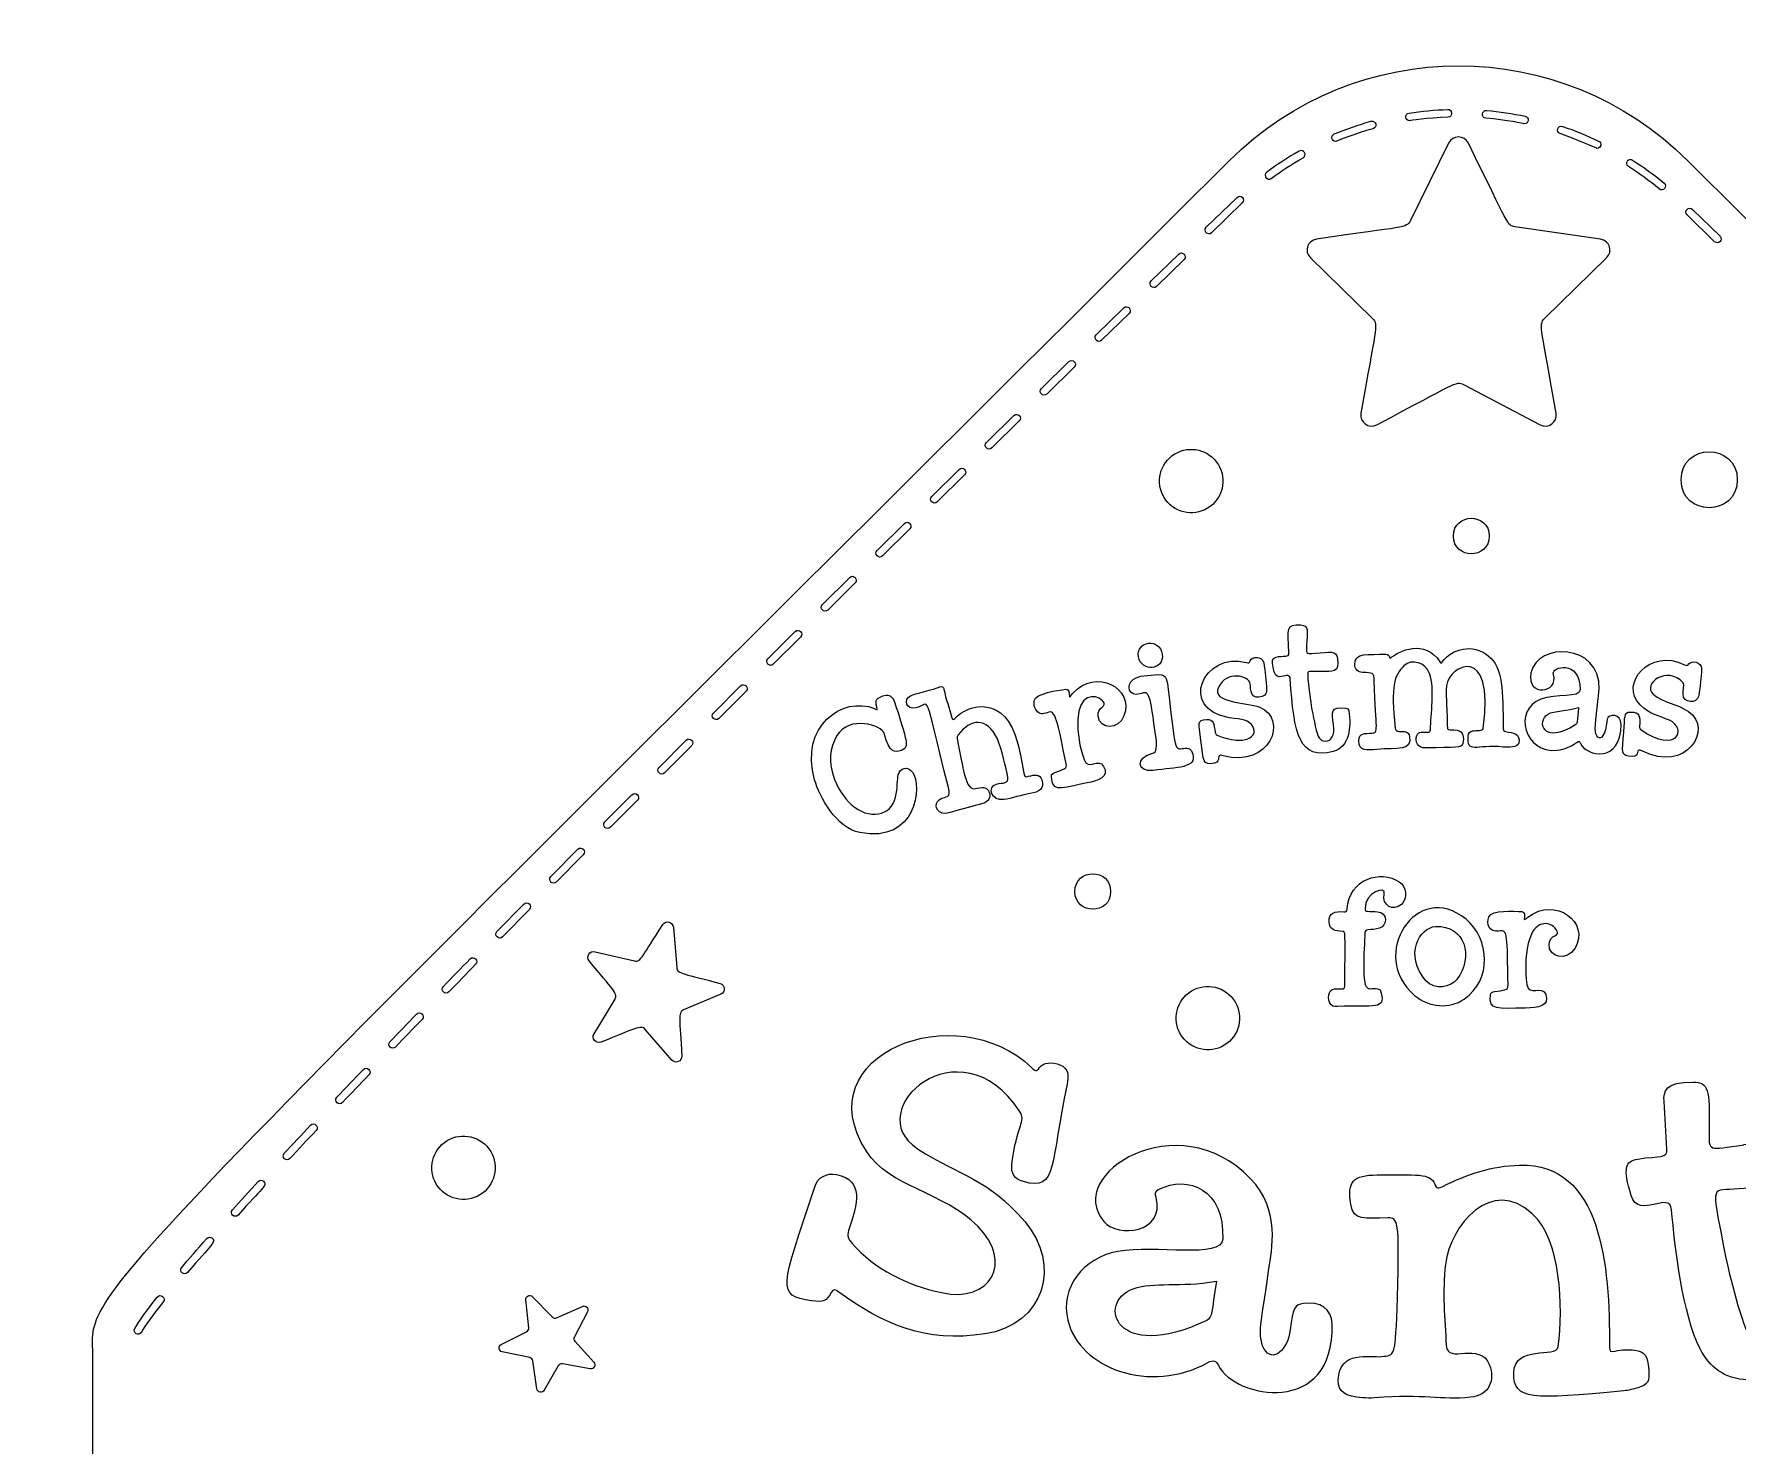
# Model space of a CAD drawing. Header units: inches. Extents: x 0.7 to 13.2, y 0.3 to 9.6.
# Drawn here: x 0.664 to 3.748, y 7.069 to 9.624 of the extents above; entities that cross this region are included whole.
import ezdxf

# ---------------------------------------------------------------- set-up
doc = ezdxf.new("R2010")
doc.units = ezdxf.units.IN
doc.header["$MEASUREMENT"] = 0
doc.layers.add('_U+0421_U+043B_U+043E_U+0439 1', color=7, linetype='Continuous')

msp = doc.modelspace()

# ---------------------------------------------------------------- linework, layer by layer
at = {"layer": '_U+0421_U+043B_U+043E_U+0439 1', "color": 12, "lineweight": 9, "true_color": 0xe30613}
for points, knots in [([(3.657, 9.3949), (3.4281, 9.6239), (3.0567, 9.6242), (2.8274, 9.3949), (0.664, 7.2397), (0.7706, 7.3618), (0.7706, 7.2251), (0.7706, 5.1696), (0.7713, 4.4383), (0.7717, 4.1798), (0.7719, 4.1025), (0.8345, 4.04), (0.9118, 4.04), (0.9902, 4.04), (5.4942, 4.04), (5.5726, 4.04), (5.6499, 4.04), (5.7126, 4.1025), (5.7128, 4.1798), (5.714, 4.8932), (5.7139, 7.2386), (5.7139, 7.2256), (5.7139, 7.3618), (5.8184, 7.2417), (3.657, 9.3949)], [0, 0, 0, 0, 1, 1, 1, 2, 2, 2, 3, 3, 3, 4, 4, 4, 5, 5, 5, 6, 6, 6, 7, 7, 7, 8, 8, 8, 8]), ([(3.5103, 9.2191), (3.5103, 9.2191), (3.3982, 9.1099), (3.3982, 9.1099), (3.386, 9.0979), (3.393, 9.0893), (3.4189, 8.9379), (3.4217, 8.9217), (3.4047, 8.9093), (3.3901, 8.917), (3.3901, 8.917), (3.2515, 8.9898), (3.2515, 8.9898), (3.2376, 8.9971), (3.2375, 8.9922), (3.0944, 8.917), (3.0798, 8.9093), (3.0627, 8.9217), (3.0655, 8.9379), (3.0915, 9.0893), (3.0985, 9.0979), (3.0862, 9.1099), (3.0862, 9.1099), (2.9741, 9.2191), (2.9741, 9.2191), (2.9623, 9.2306), (2.9688, 9.2507), (2.9852, 9.2531), (3.1461, 9.2765), (3.1482, 9.2726), (3.1551, 9.2865), (3.1551, 9.2865), (3.2243, 9.4269), (3.2243, 9.4269), (3.2317, 9.4417), (3.2527, 9.4417), (3.2601, 9.4269), (3.3349, 9.2752), (3.3302, 9.2776), (3.3443, 9.2756), (3.3443, 9.2756), (3.4992, 9.2531), (3.4992, 9.2531), (3.5156, 9.2507), (3.5221, 9.2306), (3.5103, 9.2191)], [0, 0, 0, 0, 1, 1, 1, 2, 2, 2, 3, 3, 3, 4, 4, 4, 5, 5, 5, 6, 6, 6, 7, 7, 7, 8, 8, 8, 9, 9, 9, 10, 10, 10, 11, 11, 11, 12, 12, 12, 13, 13, 13, 14, 14, 14, 15, 15, 15, 15])]:
    msp.add_open_spline(points, degree=3, knots=knots, dxfattribs=at)
at = {"layer": '_U+0421_U+043B_U+043E_U+0439 1', "color": 7, "lineweight": 9, "true_color": 0xffffff}
for points, knots in [([(3.02, 9.43), (3.02, 9.43), (3.0566, 9.4444), (3.0876, 9.453), (3.0963, 9.4555), (3.0927, 9.4688), (3.0838, 9.4664), (3.0612, 9.4601), (3.0388, 9.4523), (3.0173, 9.4434), (3.0103, 9.4405), (3.0124, 9.43), (3.02, 9.43)], [0, 0, 0, 0, 1, 1, 1, 2, 2, 2, 3, 3, 3, 4, 4, 4, 4]), ([(3.1537, 9.4674), (3.1537, 9.4674), (3.1856, 9.4726), (3.2232, 9.4738), (3.233, 9.4742), (3.2312, 9.4889), (3.2227, 9.4877), (3.1993, 9.4869), (3.1757, 9.4848), (3.1526, 9.4812), (3.1442, 9.4799), (3.1452, 9.4674), (3.1537, 9.4674)], [0, 0, 0, 0, 1, 1, 1, 2, 2, 2, 3, 3, 3, 4, 4, 4, 4]), ([(3.2919, 9.472), (3.3286, 9.4688), (3.3613, 9.4619), (3.3613, 9.4619), (3.3696, 9.4619), (3.3709, 9.4739), (3.3627, 9.4756), (3.3399, 9.4804), (3.3164, 9.4838), (3.2931, 9.4859), (3.2842, 9.4869), (3.2826, 9.4728), (3.2919, 9.472)], [0, 0, 0, 0, 1, 1, 1, 2, 2, 2, 3, 3, 3, 4, 4, 4, 4]), ([(3.4262, 9.444), (3.4548, 9.4343), (3.4928, 9.4173), (3.4928, 9.4173), (3.5002, 9.4173), (3.5025, 9.4273), (3.4958, 9.4305), (3.4748, 9.4407), (3.4529, 9.4496), (3.4306, 9.4571), (3.4219, 9.46), (3.4175, 9.4469), (3.4262, 9.444)], [0, 0, 0, 0, 1, 1, 1, 2, 2, 2, 3, 3, 3, 4, 4, 4, 4]), ([(2.8951, 9.3741), (2.9139, 9.388), (2.9337, 9.4009), (2.9541, 9.4125), (2.9621, 9.417), (2.9689, 9.4049), (2.9609, 9.4004), (2.9411, 9.3891), (2.9217, 9.3765), (2.9034, 9.3629), (2.896, 9.3574), (2.8878, 9.3686), (2.8951, 9.3741)], [0, 0, 0, 0, 1, 1, 1, 2, 2, 2, 3, 3, 3, 4, 4, 4, 4]), ([(3.5498, 9.3845), (3.569, 9.3722), (3.5877, 9.3585), (3.6053, 9.3439), (3.6124, 9.338), (3.6212, 9.3487), (3.6142, 9.3546), (3.5961, 9.3696), (3.577, 9.3836), (3.5573, 9.3962), (3.5496, 9.4012), (3.5421, 9.3895), (3.5498, 9.3845)], [0, 0, 0, 0, 1, 1, 1, 2, 2, 2, 3, 3, 3, 4, 4, 4, 4]), ([(2.7953, 9.2646), (2.7953, 9.2646), (2.8508, 9.3187), (2.8508, 9.3187), (2.8575, 9.325), (2.8479, 9.3351), (2.8413, 9.3287), (2.8413, 9.3287), (2.7856, 9.2745), (2.7856, 9.2745), (2.779, 9.2681), (2.7887, 9.2582), (2.7953, 9.2646)], [0, 0, 0, 0, 1, 1, 1, 2, 2, 2, 3, 3, 3, 4, 4, 4, 4]), ([(3.7058, 9.2484), (3.7123, 9.242), (3.722, 9.2519), (3.7155, 9.2583), (3.7155, 9.2583), (3.6656, 9.3069), (3.6656, 9.3069), (3.659, 9.3133), (3.6494, 9.3034), (3.6559, 9.297), (3.6559, 9.297), (3.7058, 9.2484), (3.7058, 9.2484)], [0, 0, 0, 0, 1, 1, 1, 2, 2, 2, 3, 3, 3, 4, 4, 4, 4]), ([(2.6957, 9.1674), (2.6957, 9.1674), (2.7455, 9.216), (2.7455, 9.216), (2.7521, 9.2224), (2.7424, 9.2323), (2.7358, 9.2259), (2.7358, 9.2259), (2.686, 9.1773), (2.686, 9.1773), (2.6795, 9.1709), (2.6892, 9.1609), (2.6957, 9.1674)], [0, 0, 0, 0, 1, 1, 1, 2, 2, 2, 3, 3, 3, 4, 4, 4, 4]), ([(2.5962, 9.07), (2.5962, 9.07), (2.646, 9.1187), (2.646, 9.1187), (2.6526, 9.1251), (2.6428, 9.135), (2.6363, 9.1286), (2.6363, 9.1286), (2.5865, 9.08), (2.5865, 9.08), (2.58, 9.0735), (2.5897, 9.0636), (2.5962, 9.07)], [0, 0, 0, 0, 1, 1, 1, 2, 2, 2, 3, 3, 3, 4, 4, 4, 4]), ([(2.4969, 8.9726), (2.4969, 8.9726), (2.5466, 9.0213), (2.5466, 9.0213), (2.5531, 9.0278), (2.5434, 9.0377), (2.5368, 9.0313), (2.5368, 9.0313), (2.4872, 8.9825), (2.4872, 8.9825), (2.4806, 8.9761), (2.4904, 8.9662), (2.4969, 8.9726)], [0, 0, 0, 0, 1, 1, 1, 2, 2, 2, 3, 3, 3, 4, 4, 4, 4]), ([(2.3976, 8.8751), (2.3976, 8.8751), (2.4472, 8.9239), (2.4472, 8.9239), (2.4538, 8.9303), (2.4441, 8.9402), (2.4375, 8.9338), (2.4375, 8.9338), (2.3879, 8.885), (2.3879, 8.885), (2.3813, 8.8786), (2.3911, 8.8686), (2.3976, 8.8751)], [0, 0, 0, 0, 1, 1, 1, 2, 2, 2, 3, 3, 3, 4, 4, 4, 4]), ([(3.7468, 8.8174), (3.7468, 8.8847), (3.645, 8.8848), (3.645, 8.8174), (3.645, 8.75), (3.7468, 8.7502), (3.7468, 8.8174)], [0, 0, 0, 0, 1, 1, 1, 2, 2, 2, 2]), ([(2.7125, 8.7807), (2.7315, 8.7553), (2.7675, 8.7502), (2.7929, 8.7692), (2.8182, 8.7882), (2.8234, 8.8242), (2.8044, 8.8496), (2.7853, 8.8749), (2.7494, 8.8801), (2.724, 8.8611), (2.6986, 8.842), (2.6935, 8.806), (2.7125, 8.7807)], [0, 0, 0, 0, 1, 1, 1, 2, 2, 2, 3, 3, 3, 4, 4, 4, 4]), ([(2.2985, 8.7774), (2.2985, 8.7774), (2.3481, 8.8263), (2.3481, 8.8263), (2.3546, 8.8327), (2.3448, 8.8426), (2.3383, 8.8362), (2.3383, 8.8362), (2.2888, 8.7873), (2.2888, 8.7873), (2.2822, 8.7809), (2.292, 8.771), (2.2985, 8.7774)], [0, 0, 0, 0, 1, 1, 1, 2, 2, 2, 3, 3, 3, 4, 4, 4, 4]), ([(3.2978, 8.7156), (3.2978, 8.7584), (3.233, 8.7585), (3.233, 8.7156), (3.233, 8.6728), (3.2978, 8.6727), (3.2978, 8.7156)], [0, 0, 0, 0, 1, 1, 1, 2, 2, 2, 2]), ([(2.1995, 8.6797), (2.1995, 8.6797), (2.249, 8.7286), (2.249, 8.7286), (2.2555, 8.735), (2.2457, 8.7449), (2.2392, 8.7384), (2.2392, 8.7384), (2.1897, 8.6895), (2.1897, 8.6895), (2.1832, 8.6831), (2.193, 8.6732), (2.1995, 8.6797)], [0, 0, 0, 0, 1, 1, 1, 2, 2, 2, 3, 3, 3, 4, 4, 4, 4]), ([(2.1006, 8.5817), (2.1006, 8.5817), (2.15, 8.6307), (2.15, 8.6307), (2.1566, 8.6372), (2.1468, 8.647), (2.1403, 8.6406), (2.1403, 8.6406), (2.0909, 8.5916), (2.0909, 8.5916), (2.0843, 8.5851), (2.0941, 8.5753), (2.1006, 8.5817)], [0, 0, 0, 0, 1, 1, 1, 2, 2, 2, 3, 3, 3, 4, 4, 4, 4]), ([(2.0019, 8.4836), (2.0019, 8.4836), (2.0513, 8.5327), (2.0513, 8.5327), (2.0578, 8.5392), (2.048, 8.5491), (2.0415, 8.5426), (2.0415, 8.5426), (1.9922, 8.4935), (1.9922, 8.4935), (1.9856, 8.487), (1.9955, 8.4772), (2.0019, 8.4836)], [0, 0, 0, 0, 1, 1, 1, 2, 2, 2, 3, 3, 3, 4, 4, 4, 4]), ([(2.9353, 8.504), (2.9355, 8.4996), (2.9335, 8.4985), (2.9297, 8.4983), (2.9171, 8.4976), (2.9042, 8.4982), (2.9056, 8.4865), (2.9075, 8.471), (2.9087, 8.4586), (2.9221, 8.4612), (2.9312, 8.463), (2.9373, 8.4655), (2.9378, 8.4571), (2.9438, 8.3563), (2.9543, 8.3093), (3.0156, 8.3255), (3.0445, 8.3332), (3.0486, 8.3694), (3.0435, 8.3991), (3.043, 8.4021), (3.041, 8.4036), (3.0381, 8.4039), (3.0106, 8.4066), (3.012, 8.3983), (3.016, 8.3742), (3.0194, 8.3539), (3.0113, 8.3448), (3.0016, 8.3443), (2.9909, 8.3438), (2.9871, 8.3538), (2.9846, 8.3643), (2.9751, 8.4032), (2.9702, 8.4465), (2.9692, 8.4647), (2.9688, 8.4723), (2.9722, 8.4703), (2.9861, 8.4704), (3.0072, 8.4706), (3.0245, 8.4666), (3.0239, 8.4852), (3.0232, 8.5094), (3.0161, 8.5056), (2.9921, 8.504), (2.9921, 8.504), (2.9921, 8.5039), (2.9921, 8.5039), (2.9653, 8.5022), (2.9661, 8.4998), (2.9672, 8.517), (2.9692, 8.5446), (2.9709, 8.5537), (2.9571, 8.5546), (2.9296, 8.5564), (2.9331, 8.5494), (2.9353, 8.504)], [0, 0, 0, 0, 1, 1, 1, 2, 2, 2, 3, 3, 3, 4, 4, 4, 5, 5, 5, 6, 6, 6, 7, 7, 7, 8, 8, 8, 9, 9, 9, 10, 10, 10, 11, 11, 11, 12, 12, 12, 13, 13, 13, 14, 14, 14, 15, 15, 15, 16, 16, 16, 17, 17, 17, 18, 18, 18, 18]), ([(2.706, 8.5016), (2.7018, 8.5319), (2.6581, 8.5256), (2.6628, 8.4971), (2.6675, 8.469), (2.7101, 8.4722), (2.706, 8.5016)], [0, 0, 0, 0, 1, 1, 1, 2, 2, 2, 2]), ([(3.0544, 8.4823), (3.0549, 8.4741), (3.06, 8.4692), (3.0684, 8.4687), (3.087, 8.4677), (3.0891, 8.469), (3.0896, 8.454), (3.0933, 8.3614), (3.0974, 8.3601), (3.0861, 8.359), (3.0722, 8.3577), (3.0619, 8.36), (3.0619, 8.3445), (3.0619, 8.3251), (3.076, 8.3279), (3.0944, 8.3294), (3.1316, 8.3325), (3.159, 8.3258), (3.1536, 8.3525), (3.1514, 8.3634), (3.1454, 8.3614), (3.1341, 8.3618), (3.1303, 8.3619), (3.1282, 8.364), (3.1278, 8.368), (3.1196, 8.4447), (3.1252, 8.463), (3.1435, 8.4806), (3.1577, 8.4943), (3.1825, 8.4866), (3.1895, 8.467), (3.2001, 8.4375), (3.1916, 8.3935), (3.1914, 8.3645), (3.1914, 8.3617), (3.1902, 8.3606), (3.1875, 8.3606), (3.1792, 8.3607), (3.1692, 8.3622), (3.1666, 8.3547), (3.1623, 8.3427), (3.1696, 8.3317), (3.1817, 8.332), (3.2392, 8.3334), (3.2477, 8.3309), (3.2498, 8.34), (3.2524, 8.3508), (3.2512, 8.3622), (3.2397, 8.3639), (3.2217, 8.3665), (3.2221, 8.3623), (3.2219, 8.3719), (3.2211, 8.4193), (3.219, 8.4258), (3.2206, 8.4443), (3.2238, 8.4822), (3.3093, 8.5237), (3.2869, 8.368), (3.286, 8.3616), (3.2743, 8.3645), (3.2677, 8.3628), (3.263, 8.3616), (3.26, 8.3588), (3.2597, 8.3539), (3.258, 8.3205), (3.2725, 8.3384), (3.3233, 8.3337), (3.3327, 8.3328), (3.3495, 8.3321), (3.3513, 8.3414), (3.3546, 8.3574), (3.3413, 8.3595), (3.3274, 8.3617), (3.3245, 8.3622), (3.3232, 8.3635), (3.3231, 8.3667), (3.322, 8.4353), (3.3235, 8.4773), (3.2958, 8.499), (3.2674, 8.5214), (3.2309, 8.5124), (3.2128, 8.4876), (3.2112, 8.4854), (3.2105, 8.4849), (3.2087, 8.4877), (3.1815, 8.5298), (3.1336, 8.5087), (3.1183, 8.4938), (3.1167, 8.4977), (3.1158, 8.5021), (3.1108, 8.5018), (3.0797, 8.5001), (3.0529, 8.5064), (3.0544, 8.4823)], [0, 0, 0, 0, 1, 1, 1, 2, 2, 2, 3, 3, 3, 4, 4, 4, 5, 5, 5, 6, 6, 6, 7, 7, 7, 8, 8, 8, 9, 9, 9, 10, 10, 10, 11, 11, 11, 12, 12, 12, 13, 13, 13, 14, 14, 14, 15, 15, 15, 16, 16, 16, 17, 17, 17, 18, 18, 18, 19, 19, 19, 20, 20, 20, 21, 21, 21, 22, 22, 22, 23, 23, 23, 24, 24, 24, 25, 25, 25, 26, 26, 26, 27, 27, 27, 28, 28, 28, 29, 29, 29, 30, 30, 30, 31, 31, 31, 31]), ([(3.3732, 8.4677), (3.3846, 8.5237), (3.4992, 8.5224), (3.4968, 8.4382), (3.4966, 8.431), (3.4902, 8.3803), (3.4897, 8.3681), (3.4889, 8.351), (3.4987, 8.3459), (3.5037, 8.3543), (3.5096, 8.3642), (3.5086, 8.3719), (3.5115, 8.3843), (3.5138, 8.3945), (3.5366, 8.3941), (3.5365, 8.3744), (3.5363, 8.3037), (3.4738, 8.3159), (3.4631, 8.3403), (3.4614, 8.3441), (3.4598, 8.3448), (3.4563, 8.3421), (3.4458, 8.3341), (3.4341, 8.3294), (3.4211, 8.3279), (3.3612, 8.321), (3.3396, 8.4014), (3.3915, 8.4205), (3.4185, 8.4305), (3.4625, 8.4218), (3.4624, 8.4375), (3.4621, 8.493), (3.4093, 8.4791), (3.4139, 8.4652), (3.4252, 8.4306), (3.3644, 8.4242), (3.3732, 8.4677)], [0, 0, 0, 0, 1, 1, 1, 2, 2, 2, 3, 3, 3, 4, 4, 4, 5, 5, 5, 6, 6, 6, 7, 7, 7, 8, 8, 8, 9, 9, 9, 10, 10, 10, 11, 11, 11, 12, 12, 12, 12]), ([(3.5572, 8.3164), (3.5716, 8.3163), (3.5611, 8.3334), (3.575, 8.3262), (3.6538, 8.2857), (3.7047, 8.3661), (3.6582, 8.3982), (3.637, 8.4127), (3.6132, 8.4126), (3.5947, 8.4293), (3.5743, 8.4477), (3.6198, 8.4826), (3.6488, 8.4497), (3.6513, 8.4468), (3.6488, 8.4346), (3.6487, 8.4299), (3.6483, 8.412), (3.6745, 8.4114), (3.6769, 8.4266), (3.6794, 8.4428), (3.6817, 8.4591), (3.6819, 8.4756), (3.682, 8.4883), (3.6633, 8.4913), (3.659, 8.484), (3.6566, 8.48), (3.6546, 8.481), (3.6513, 8.4826), (3.5894, 8.5138), (3.5318, 8.4483), (3.5712, 8.4098), (3.5887, 8.3926), (3.6048, 8.3905), (3.6241, 8.382), (3.6562, 8.3678), (3.6389, 8.3196), (3.572, 8.3651), (3.5699, 8.3665), (3.5698, 8.3685), (3.5699, 8.3708), (3.5706, 8.3893), (3.5719, 8.3972), (3.5535, 8.397), (3.5407, 8.3968), (3.5438, 8.3884), (3.5415, 8.3611), (3.5415, 8.3611), (3.5416, 8.3611), (3.5416, 8.3611), (3.5385, 8.3238), (3.5348, 8.3165), (3.5572, 8.3164)], [0, 0, 0, 0, 1, 1, 1, 2, 2, 2, 3, 3, 3, 4, 4, 4, 5, 5, 5, 6, 6, 6, 7, 7, 7, 8, 8, 8, 9, 9, 9, 10, 10, 10, 11, 11, 11, 12, 12, 12, 13, 13, 13, 14, 14, 14, 15, 15, 15, 16, 16, 16, 17, 17, 17, 17]), ([(2.8277, 8.3868), (2.8509, 8.383), (2.8628, 8.3836), (2.8705, 8.3697), (2.8793, 8.354), (2.8582, 8.3337), (2.8051, 8.3553), (2.8027, 8.3563), (2.8022, 8.3582), (2.8018, 8.3605), (2.7993, 8.3748), (2.7992, 8.3849), (2.7861, 8.3836), (2.7682, 8.3817), (2.7718, 8.3789), (2.776, 8.3452), (2.7761, 8.3452), (2.7761, 8.3452), (2.7761, 8.3452), (2.7808, 8.3083), (2.7786, 8.3001), (2.8007, 8.3046), (2.8146, 8.3075), (2.8013, 8.322), (2.816, 8.318), (2.9014, 8.2948), (2.9347, 8.3839), (2.8825, 8.4057), (2.8576, 8.416), (2.7945, 8.4123), (2.8078, 8.4418), (2.8217, 8.4728), (2.8635, 8.4627), (2.865, 8.4488), (2.8665, 8.4349), (2.8659, 8.4226), (2.8807, 8.4238), (2.89, 8.4246), (2.8953, 8.429), (2.8949, 8.4373), (2.894, 8.4537), (2.8928, 8.4702), (2.8896, 8.4863), (2.8871, 8.4987), (2.8682, 8.4978), (2.8654, 8.4898), (2.8639, 8.4854), (2.8618, 8.4859), (2.8582, 8.4868), (2.7807, 8.5072), (2.7337, 8.4018), (2.8277, 8.3868)], [0, 0, 0, 0, 1, 1, 1, 2, 2, 2, 3, 3, 3, 4, 4, 4, 5, 5, 5, 6, 6, 6, 7, 7, 7, 8, 8, 8, 9, 9, 9, 10, 10, 10, 11, 11, 11, 12, 12, 12, 13, 13, 13, 14, 14, 14, 15, 15, 15, 16, 16, 16, 17, 17, 17, 17]), ([(1.9429, 8.4444), (1.9429, 8.4444), (1.8936, 8.3952), (1.8936, 8.3952), (1.8871, 8.3887), (1.897, 8.3789), (1.9034, 8.3854), (1.9034, 8.3854), (1.9527, 8.4345), (1.9527, 8.4345), (1.9592, 8.441), (1.9494, 8.4509), (1.9429, 8.4444)], [0, 0, 0, 0, 1, 1, 1, 2, 2, 2, 3, 3, 3, 4, 4, 4, 4]), ([(2.5006, 8.3968), (2.5145, 8.4019), (2.5183, 8.3658), (2.5323, 8.3031), (2.5344, 8.2935), (2.5272, 8.2941), (2.5113, 8.2874), (2.5082, 8.2861), (2.505, 8.2842), (2.5053, 8.2803), (2.5078, 8.25), (2.5216, 8.2594), (2.5698, 8.2686), (2.591, 8.2727), (2.6105, 8.2796), (2.5999, 8.2987), (2.5908, 8.3151), (2.5718, 8.2897), (2.5644, 8.311), (2.5562, 8.3346), (2.5524, 8.3588), (2.5532, 8.3837), (2.5544, 8.4281), (2.584, 8.4318), (2.5979, 8.4174), (2.6093, 8.4056), (2.5874, 8.4078), (2.5898, 8.3891), (2.593, 8.3649), (2.6267, 8.3639), (2.6367, 8.3899), (2.6564, 8.4403), (2.5854, 8.4775), (2.5437, 8.4303), (2.542, 8.4285), (2.5408, 8.4263), (2.5381, 8.4247), (2.5373, 8.4319), (2.5382, 8.439), (2.5312, 8.4382), (2.5176, 8.4367), (2.4767, 8.431), (2.4743, 8.4175), (2.473, 8.4099), (2.4753, 8.403), (2.4804, 8.3975), (2.4859, 8.3917), (2.493, 8.394), (2.5006, 8.3968)], [0, 0, 0, 0, 1, 1, 1, 2, 2, 2, 3, 3, 3, 4, 4, 4, 5, 5, 5, 6, 6, 6, 7, 7, 7, 8, 8, 8, 9, 9, 9, 10, 10, 10, 11, 11, 11, 12, 12, 12, 13, 13, 13, 14, 14, 14, 15, 15, 15, 16, 16, 16, 16]), ([(2.6656, 8.4299), (2.684, 8.4356), (2.6827, 8.433), (2.695, 8.3493), (2.6958, 8.3433), (2.6954, 8.3373), (2.6952, 8.3313), (2.695, 8.3257), (2.6926, 8.3228), (2.6872, 8.3217), (2.6577, 8.3154), (2.6603, 8.2873), (2.6891, 8.2912), (2.7339, 8.2974), (2.7688, 8.295), (2.7611, 8.3208), (2.7583, 8.3303), (2.7545, 8.3327), (2.7447, 8.3312), (2.728, 8.3284), (2.7301, 8.325), (2.7166, 8.4383), (2.7147, 8.4522), (2.7148, 8.466), (2.6997, 8.4649), (2.679, 8.4633), (2.664, 8.4637), (2.6531, 8.4558), (2.6396, 8.4461), (2.6456, 8.4237), (2.6656, 8.4299)], [0, 0, 0, 0, 1, 1, 1, 2, 2, 2, 3, 3, 3, 4, 4, 4, 5, 5, 5, 6, 6, 6, 7, 7, 7, 8, 8, 8, 9, 9, 9, 10, 10, 10, 10]), ([(2.1588, 8.1788), (2.2613, 8.159), (2.2718, 8.2628), (2.2539, 8.2883), (2.2458, 8.2998), (2.2312, 8.2962), (2.228, 8.2833), (2.2265, 8.2773), (2.2268, 8.2584), (2.2234, 8.243), (2.216, 8.209), (2.1747, 8.2007), (2.1431, 8.2298), (2.1178, 8.2532), (2.089, 8.3068), (2.1171, 8.3543), (2.1394, 8.392), (2.1993, 8.3727), (2.2028, 8.3582), (2.2116, 8.3221), (2.2215, 8.3239), (2.2338, 8.3274), (2.2447, 8.3306), (2.2433, 8.3403), (2.2407, 8.3517), (2.2379, 8.3638), (2.2248, 8.4074), (2.2193, 8.4194), (2.2159, 8.4269), (2.2093, 8.4293), (2.2003, 8.4261), (2.185, 8.4207), (2.1874, 8.4157), (2.1901, 8.4018), (2.1878, 8.4015), (2.1864, 8.4027), (2.1849, 8.4033), (2.1284, 8.4266), (2.0486, 8.3721), (2.0768, 8.2742), (2.0856, 8.2437), (2.1159, 8.1871), (2.1588, 8.1788)], [0, 0, 0, 0, 1, 1, 1, 2, 2, 2, 3, 3, 3, 4, 4, 4, 5, 5, 5, 6, 6, 6, 7, 7, 7, 8, 8, 8, 9, 9, 9, 10, 10, 10, 11, 11, 11, 12, 12, 12, 13, 13, 13, 14, 14, 14, 14]), ([(2.2597, 8.4044), (2.2888, 8.4105), (2.2716, 8.4462), (2.3189, 8.2603), (2.3241, 8.24), (2.3163, 8.2471), (2.3024, 8.2382), (2.2922, 8.2317), (2.2964, 8.2133), (2.3132, 8.2133), (2.3164, 8.2133), (2.3751, 8.2297), (2.3788, 8.2307), (2.3927, 8.2344), (2.3962, 8.2433), (2.3927, 8.2522), (2.3884, 8.2628), (2.3789, 8.2606), (2.3678, 8.2584), (2.3488, 8.2546), (2.3464, 8.2943), (2.3347, 8.3491), (2.3341, 8.3517), (2.3353, 8.3537), (2.3368, 8.3556), (2.3587, 8.3849), (2.3881, 8.3888), (2.4075, 8.3486), (2.4155, 8.332), (2.4235, 8.2938), (2.4263, 8.2793), (2.4288, 8.2666), (2.418, 8.2694), (2.4057, 8.2666), (2.3882, 8.2626), (2.3973, 8.2348), (2.4192, 8.2384), (2.4327, 8.2406), (2.4527, 8.247), (2.4668, 8.2493), (2.4829, 8.2521), (2.4931, 8.2587), (2.4879, 8.2743), (2.4841, 8.2858), (2.4752, 8.2834), (2.4641, 8.2807), (2.457, 8.279), (2.4568, 8.2789), (2.4555, 8.2864), (2.4525, 8.3043), (2.4489, 8.3221), (2.4446, 8.3397), (2.4223, 8.4297), (2.355, 8.4115), (2.3305, 8.3856), (2.3282, 8.3832), (2.3265, 8.3825), (2.3254, 8.3866), (2.3209, 8.404), (2.314, 8.4206), (2.3109, 8.4384), (2.3101, 8.4425), (2.3071, 8.4443), (2.3034, 8.4426), (2.2942, 8.4385), (2.2555, 8.4289), (2.2516, 8.427), (2.2361, 8.4194), (2.243, 8.4008), (2.2597, 8.4044)], [0, 0, 0, 0, 1, 1, 1, 2, 2, 2, 3, 3, 3, 4, 4, 4, 5, 5, 5, 6, 6, 6, 7, 7, 7, 8, 8, 8, 9, 9, 9, 10, 10, 10, 11, 11, 11, 12, 12, 12, 13, 13, 13, 14, 14, 14, 15, 15, 15, 16, 16, 16, 17, 17, 17, 18, 18, 18, 19, 19, 19, 20, 20, 20, 21, 21, 21, 22, 22, 22, 23, 23, 23, 23]), ([(3.4595, 8.405), (3.4411, 8.4), (3.4146, 8.3991), (3.4044, 8.3933), (3.3829, 8.3812), (3.3942, 8.3351), (3.4543, 8.3744), (3.4565, 8.3758), (3.4569, 8.3781), (3.4571, 8.3805), (3.4579, 8.3886), (3.4587, 8.3968), (3.4595, 8.405)], [0, 0, 0, 0, 1, 1, 1, 2, 2, 2, 3, 3, 3, 4, 4, 4, 4]), ([(1.8051, 8.2869), (1.8051, 8.2869), (1.8543, 8.3362), (1.8543, 8.3362), (1.8608, 8.3427), (1.8509, 8.3525), (1.8444, 8.346), (1.8444, 8.346), (1.7953, 8.2967), (1.7953, 8.2967), (1.7888, 8.2902), (1.7987, 8.2804), (1.8051, 8.2869)], [0, 0, 0, 0, 1, 1, 1, 2, 2, 2, 3, 3, 3, 4, 4, 4, 4]), ([(1.7071, 8.1883), (1.7071, 8.1883), (1.7561, 8.2376), (1.7561, 8.2376), (1.7625, 8.2441), (1.7527, 8.2539), (1.7462, 8.2474), (1.7462, 8.2474), (1.6972, 8.198), (1.6972, 8.198), (1.6907, 8.1915), (1.7006, 8.1817), (1.7071, 8.1883)], [0, 0, 0, 0, 1, 1, 1, 2, 2, 2, 3, 3, 3, 4, 4, 4, 4]), ([(1.6093, 8.0893), (1.6093, 8.0893), (1.6581, 8.1388), (1.6581, 8.1388), (1.6646, 8.1453), (1.6547, 8.1551), (1.6483, 8.1486), (1.6483, 8.1486), (1.5994, 8.0991), (1.5994, 8.0991), (1.5929, 8.0925), (1.6028, 8.0828), (1.6093, 8.0893)], [0, 0, 0, 0, 1, 1, 1, 2, 2, 2, 3, 3, 3, 4, 4, 4, 4]), ([(2.5478, 8.0721), (2.5478, 8.0293), (2.6126, 8.0292), (2.6126, 8.0721), (2.6126, 8.1149), (2.5478, 8.1149), (2.5478, 8.0721)], [0, 0, 0, 0, 1, 1, 1, 2, 2, 2, 2]), ([(3.1025, 7.888), (3.1012, 7.8945), (3.0987, 7.8966), (3.0921, 7.8967), (3.0748, 7.8972), (3.0663, 7.8809), (3.0729, 7.9977), (3.0731, 8.0014), (3.0744, 8.0026), (3.078, 8.0028), (3.0851, 8.0031), (3.0922, 8.0036), (3.099, 8.0056), (3.1136, 8.0099), (3.1144, 8.0344), (3.0956, 8.0354), (3.0895, 8.0357), (3.0835, 8.0362), (3.0774, 8.0364), (3.0742, 8.0364), (3.0731, 8.0377), (3.073, 8.0409), (3.0721, 8.0708), (3.1122, 8.084), (3.1079, 8.0672), (3.1029, 8.0476), (3.124, 8.0344), (3.139, 8.0489), (3.1504, 8.06), (3.1483, 8.0806), (3.1349, 8.0896), (3.1017, 8.1118), (3.0442, 8.0956), (3.0404, 8.0406), (3.0401, 8.0362), (3.0385, 8.035), (3.0345, 8.0354), (3.0185, 8.0373), (3.0074, 8.0332), (3.0078, 8.0172), (3.0083, 8.0026), (3.0187, 8.0006), (3.0326, 7.9998), (3.0354, 7.9997), (3.0363, 7.9982), (3.0363, 7.9956), (3.0367, 7.9817), (3.038, 7.9875), (3.0362, 7.9087), (3.0359, 7.8954), (3.0391, 7.8952), (3.0226, 7.8962), (3.0082, 7.8972), (3.0041, 7.8841), (3.0092, 7.8703), (3.0115, 7.8641), (3.0174, 7.8639), (3.0229, 7.8641), (3.0935, 7.8662), (3.1088, 7.8584), (3.1025, 7.888)], [0, 0, 0, 0, 1, 1, 1, 2, 2, 2, 3, 3, 3, 4, 4, 4, 5, 5, 5, 6, 6, 6, 7, 7, 7, 8, 8, 8, 9, 9, 9, 10, 10, 10, 11, 11, 11, 12, 12, 12, 13, 13, 13, 14, 14, 14, 15, 15, 15, 16, 16, 16, 17, 17, 17, 18, 18, 18, 19, 19, 19, 20, 20, 20, 20]), ([(3.2524, 7.8773), (3.2256, 7.859), (3.1889, 7.8621), (3.1628, 7.8841), (3.0771, 7.9563), (3.1676, 8.0952), (3.2558, 8.0218), (3.2987, 7.9862), (3.3035, 7.9121), (3.2524, 7.8773)], [0, 0, 0, 0, 1, 1, 1, 2, 2, 2, 3, 3, 3, 3]), ([(1.5118, 7.9901), (1.5118, 7.9901), (1.5605, 8.0397), (1.5605, 8.0397), (1.5669, 8.0463), (1.557, 8.056), (1.5506, 8.0495), (1.5506, 8.0495), (1.5019, 7.9998), (1.5019, 7.9998), (1.4955, 7.9933), (1.5054, 7.9836), (1.5118, 7.9901)], [0, 0, 0, 0, 1, 1, 1, 2, 2, 2, 3, 3, 3, 4, 4, 4, 4]), ([(3.406, 7.9767), (3.4049, 7.9521), (3.4387, 7.9453), (3.4531, 7.9696), (3.4806, 8.0158), (3.4174, 8.0645), (3.3676, 8.0257), (3.3657, 8.0241), (3.364, 8.0222), (3.3611, 8.0212), (3.3616, 8.0283), (3.3638, 8.0352), (3.3568, 8.0357), (3.3433, 8.0368), (3.3021, 8.039), (3.2971, 8.0264), (3.2921, 8.0138), (3.298, 7.9971), (3.3148, 8.0005), (3.333, 8.0043), (3.3296, 7.9913), (3.332, 7.9023), (3.3323, 7.8922), (3.3243, 7.8941), (3.3075, 7.8909), (3.3041, 7.8903), (3.3005, 7.889), (3.3, 7.8852), (3.2963, 7.8554), (3.3113, 7.8609), (3.3637, 7.8612), (3.3858, 7.8612), (3.4076, 7.8646), (3.4001, 7.8854), (3.3937, 7.9034), (3.3697, 7.8814), (3.3661, 7.904), (3.3623, 7.9288), (3.3631, 7.9534), (3.3684, 7.9778), (3.3779, 8.0214), (3.4076, 8.0199), (3.4189, 8.0033), (3.4288, 7.9888), (3.4069, 7.9966), (3.406, 7.9767)], [0, 0, 0, 0, 1, 1, 1, 2, 2, 2, 3, 3, 3, 4, 4, 4, 5, 5, 5, 6, 6, 6, 7, 7, 7, 8, 8, 8, 9, 9, 9, 10, 10, 10, 11, 11, 11, 12, 12, 12, 13, 13, 13, 14, 14, 14, 15, 15, 15, 15]), ([(1.9057, 7.9058), (1.8414, 7.9234), (1.8283, 7.9225), (1.8273, 7.9343), (1.8273, 7.9343), (1.8211, 8.0074), (1.8211, 8.0074), (1.8203, 8.0173), (1.8075, 8.0205), (1.8021, 8.0123), (1.7655, 7.9565), (1.7623, 7.9438), (1.7508, 7.9465), (1.7508, 7.9465), (1.6793, 7.9632), (1.6793, 7.9632), (1.6697, 7.9655), (1.6626, 7.9543), (1.6688, 7.9466), (1.7105, 7.8946), (1.7217, 7.8876), (1.7155, 7.8775), (1.7155, 7.8775), (1.6775, 7.8147), (1.6775, 7.8147), (1.6724, 7.8062), (1.6808, 7.7961), (1.6901, 7.7996), (1.7524, 7.8232), (1.7625, 7.8316), (1.7703, 7.8226), (1.7703, 7.8226), (1.8183, 7.7671), (1.8183, 7.7671), (1.8247, 7.7596), (1.837, 7.7645), (1.8365, 7.7743), (1.8333, 7.841), (1.8284, 7.8531), (1.8393, 7.8577), (1.8393, 7.8577), (1.907, 7.8862), (1.907, 7.8862), (1.9161, 7.8901), (1.9152, 7.9032), (1.9057, 7.9058)], [0, 0, 0, 0, 1, 1, 1, 2, 2, 2, 3, 3, 3, 4, 4, 4, 5, 5, 5, 6, 6, 6, 7, 7, 7, 8, 8, 8, 9, 9, 9, 10, 10, 10, 11, 11, 11, 12, 12, 12, 13, 13, 13, 14, 14, 14, 15, 15, 15, 15]), ([(3.2008, 8.0088), (3.1719, 8.0071), (3.1425, 7.9577), (3.1833, 7.9107), (3.1997, 7.8917), (3.2289, 7.9001), (3.2389, 7.9128), (3.2712, 7.9541), (3.2532, 8.0119), (3.2008, 8.0088)], [0, 0, 0, 0, 1, 1, 1, 2, 2, 2, 3, 3, 3, 3]), ([(1.4147, 7.8905), (1.4305, 7.9067), (1.4466, 7.9233), (1.4632, 7.9404), (1.4697, 7.947), (1.4597, 7.9566), (1.4533, 7.9501), (1.4367, 7.933), (1.4205, 7.9164), (1.4048, 7.9002), (1.3984, 7.8936), (1.4083, 7.8839), (1.4147, 7.8905)], [0, 0, 0, 0, 1, 1, 1, 2, 2, 2, 3, 3, 3, 4, 4, 4, 4]), ([(2.7541, 7.8888), (2.7287, 7.8698), (2.7236, 7.8338), (2.7426, 7.8085), (2.7616, 7.7831), (2.7976, 7.778), (2.823, 7.797), (2.8483, 7.816), (2.8535, 7.852), (2.8344, 7.8773), (2.8154, 7.9027), (2.7794, 7.9079), (2.7541, 7.8888)], [0, 0, 0, 0, 1, 1, 1, 2, 2, 2, 3, 3, 3, 4, 4, 4, 4]), ([(2.4577, 7.4739), (2.3882, 7.5551), (2.3423, 7.5553), (2.263, 7.6066), (2.157, 7.675), (2.3396, 7.8386), (2.4476, 7.6747), (2.461, 7.6545), (2.442, 7.6504), (2.4339, 7.5784), (2.432, 7.5615), (2.4381, 7.5519), (2.4547, 7.547), (2.5177, 7.5284), (2.503, 7.5811), (2.5336, 7.7231), (2.5369, 7.7391), (2.5363, 7.7522), (2.5209, 7.7586), (2.5076, 7.7642), (2.4902, 7.7627), (2.4839, 7.7534), (2.4782, 7.7451), (2.4753, 7.7477), (2.4697, 7.7531), (2.3337, 7.8847), (2.0583, 7.7766), (2.1705, 7.6019), (2.2131, 7.5358), (2.3091, 7.5296), (2.3722, 7.4662), (2.4372, 7.4009), (2.3954, 7.3264), (2.3067, 7.346), (2.2427, 7.3601), (2.1865, 7.3877), (2.1445, 7.4352), (2.1375, 7.443), (2.1354, 7.4495), (2.1383, 7.4583), (2.1546, 7.5084), (2.167, 7.5488), (2.1163, 7.5596), (2.0984, 7.5634), (2.0825, 7.5546), (2.0769, 7.5375), (2.0166, 7.3531), (2.0063, 7.3405), (2.0714, 7.3311), (2.0922, 7.3282), (2.0987, 7.3306), (2.107, 7.3464), (2.1104, 7.3528), (2.113, 7.3523), (2.1188, 7.3481), (2.2025, 7.2878), (2.2761, 7.2549), (2.3849, 7.2712), (2.4936, 7.2875), (2.523, 7.3979), (2.4577, 7.4739)], [0, 0, 0, 0, 1, 1, 1, 2, 2, 2, 3, 3, 3, 4, 4, 4, 5, 5, 5, 6, 6, 6, 7, 7, 7, 8, 8, 8, 9, 9, 9, 10, 10, 10, 11, 11, 11, 12, 12, 12, 13, 13, 13, 14, 14, 14, 15, 15, 15, 16, 16, 16, 17, 17, 17, 18, 18, 18, 19, 19, 19, 20, 20, 20, 20]), ([(1.3564, 7.8503), (1.3398, 7.8331), (1.3237, 7.8164), (1.3081, 7.8002), (1.3018, 7.7936), (1.3118, 7.784), (1.3181, 7.7906), (1.3337, 7.8068), (1.3498, 7.8234), (1.3664, 7.8406), (1.3727, 7.8472), (1.3628, 7.8569), (1.3564, 7.8503)], [0, 0, 0, 0, 1, 1, 1, 2, 2, 2, 3, 3, 3, 4, 4, 4, 4]), ([(1.26, 7.75), (1.2434, 7.7326), (1.2274, 7.7158), (1.2121, 7.6996), (1.2058, 7.6929), (1.2159, 7.6834), (1.2222, 7.69), (1.2375, 7.7062), (1.2535, 7.723), (1.2701, 7.7404), (1.2764, 7.747), (1.2664, 7.7566), (1.26, 7.75)], [0, 0, 0, 0, 1, 1, 1, 2, 2, 2, 3, 3, 3, 4, 4, 4, 4]), ([(3.9153, 7.3824), (3.913, 7.3893), (3.9073, 7.3923), (3.8994, 7.3919), (3.7861, 7.3872), (3.8606, 7.3278), (3.8502, 7.2768), (3.8431, 7.2419), (3.7901, 7.2214), (3.7687, 7.2654), (3.75, 7.3041), (3.7306, 7.3853), (3.722, 7.4294), (3.6989, 7.5483), (3.6993, 7.5293), (3.7496, 7.5337), (3.8025, 7.5383), (3.8478, 7.5341), (3.8416, 7.5776), (3.8335, 7.6344), (3.8171, 7.6225), (3.7586, 7.6139), (3.7587, 7.6138), (3.7587, 7.6137), (3.7587, 7.6136), (3.6926, 7.604), (3.6953, 7.6003), (3.6959, 7.64), (3.6969, 7.7152), (3.6949, 7.7266), (3.6668, 7.727), (3.6156, 7.7278), (3.6131, 7.7106), (3.6142, 7.6922), (3.6161, 7.6634), (3.6171, 7.6346), (3.6192, 7.6059), (3.6205, 7.5879), (3.6083, 7.5943), (3.5666, 7.5879), (3.5438, 7.5844), (3.5398, 7.5714), (3.5547, 7.5219), (3.5681, 7.4771), (3.6248, 7.5321), (3.628, 7.4957), (3.6336, 7.4283), (3.6477, 7.3066), (3.6795, 7.2444), (3.696, 7.2121), (3.7223, 7.1897), (3.7662, 7.1881), (3.9044, 7.1834), (3.9538, 7.2628), (3.9153, 7.3824)], [0, 0, 0, 0, 1, 1, 1, 2, 2, 2, 3, 3, 3, 4, 4, 4, 5, 5, 5, 6, 6, 6, 7, 7, 7, 8, 8, 8, 9, 9, 9, 10, 10, 10, 11, 11, 11, 12, 12, 12, 13, 13, 13, 14, 14, 14, 15, 15, 15, 16, 16, 16, 17, 17, 17, 18, 18, 18, 18]), ([(3.0133, 7.2891), (3.0187, 7.1204), (2.8363, 7.1546), (2.8078, 7.2139), (2.8033, 7.2231), (2.7988, 7.225), (2.7886, 7.2194), (2.6842, 7.162), (2.5557, 7.2084), (2.535, 7.2963), (2.5212, 7.3551), (2.5622, 7.4087), (2.6254, 7.4206), (2.6936, 7.4335), (2.8138, 7.4061), (2.8154, 7.4428), (2.8193, 7.5324), (2.7536, 7.5601), (2.6988, 7.5326), (2.6918, 7.5291), (2.6936, 7.5241), (2.695, 7.5184), (2.711, 7.4537), (2.626, 7.4448), (2.6003, 7.4748), (2.5274, 7.5607), (2.7345, 7.6886), (2.8653, 7.5528), (2.9221, 7.4937), (2.9032, 7.4224), (2.8989, 7.3898), (2.8896, 7.3115), (2.8756, 7.2701), (2.8901, 7.2447), (2.9059, 7.2166), (2.9338, 7.2435), (2.9375, 7.2788), (2.9417, 7.318), (2.9471, 7.3245), (2.9613, 7.3264), (2.9924, 7.3306), (3.0124, 7.317), (3.0133, 7.2891)], [0, 0, 0, 0, 1, 1, 1, 2, 2, 2, 3, 3, 3, 4, 4, 4, 5, 5, 5, 6, 6, 6, 7, 7, 7, 8, 8, 8, 9, 9, 9, 10, 10, 10, 11, 11, 11, 12, 12, 12, 13, 13, 13, 14, 14, 14, 14]), ([(1.1644, 7.649), (1.1477, 7.6313), (1.1319, 7.6144), (1.1169, 7.5982), (1.1107, 7.5915), (1.1208, 7.5821), (1.1271, 7.5888), (1.1421, 7.6049), (1.1578, 7.6218), (1.1745, 7.6395), (1.1808, 7.6462), (1.1706, 7.6557), (1.1644, 7.649)], [0, 0, 0, 0, 1, 1, 1, 2, 2, 2, 3, 3, 3, 4, 4, 4, 4]), ([(1.4068, 7.618), (1.3815, 7.599), (1.3763, 7.563), (1.3954, 7.5376), (1.4144, 7.5123), (1.4504, 7.5071), (1.4757, 7.5261), (1.5011, 7.5452), (1.5062, 7.5811), (1.4872, 7.6065), (1.4682, 7.6319), (1.4322, 7.637), (1.4068, 7.618)], [0, 0, 0, 0, 1, 1, 1, 2, 2, 2, 3, 3, 3, 4, 4, 4, 4]), ([(3.5865, 7.206), (3.5841, 7.233), (3.5797, 7.2392), (3.561, 7.2418), (3.5492, 7.2435), (3.5374, 7.2427), (3.5258, 7.2402), (3.518, 7.2386), (3.5152, 7.2397), (3.5153, 7.2472), (3.5164, 7.3957), (3.5011, 7.5808), (3.3527, 7.5768), (3.3027, 7.5756), (3.2577, 7.5601), (3.2137, 7.5384), (3.2063, 7.5348), (3.2026, 7.5335), (3.1993, 7.5424), (3.1918, 7.5627), (3.1663, 7.5593), (3.0948, 7.559), (3.0517, 7.5589), (3.0404, 7.5469), (3.0472, 7.506), (3.0525, 7.4742), (3.071, 7.4816), (3.1146, 7.4812), (3.1323, 7.4811), (3.1359, 7.4817), (3.1315, 7.337), (3.1282, 7.2257), (3.1273, 7.2332), (3.1025, 7.2303), (3.0833, 7.2282), (3.0254, 7.2428), (3.0246, 7.1875), (3.0243, 7.1667), (3.0371, 7.1571), (3.0682, 7.1557), (3.0756, 7.1554), (3.0831, 7.1548), (3.0904, 7.1554), (3.1816, 7.1628), (3.2092, 7.151), (3.2639, 7.1566), (3.2987, 7.1601), (3.3083, 7.1886), (3.2984, 7.2147), (3.2812, 7.2596), (3.2222, 7.2152), (3.2201, 7.2501), (3.2172, 7.299), (3.2128, 7.3479), (3.2186, 7.3968), (3.2271, 7.47), (3.3028, 7.5561), (3.3758, 7.4889), (3.4274, 7.4413), (3.4322, 7.3205), (3.4226, 7.2482), (3.4199, 7.2267), (3.3429, 7.253), (3.3422, 7.2), (3.3417, 7.1514), (3.3734, 7.1522), (3.5414, 7.1682), (3.5501, 7.169), (3.5587, 7.1714), (3.5671, 7.1738), (3.5848, 7.179), (3.5884, 7.1853), (3.5865, 7.206)], [0, 0, 0, 0, 1, 1, 1, 2, 2, 2, 3, 3, 3, 4, 4, 4, 5, 5, 5, 6, 6, 6, 7, 7, 7, 8, 8, 8, 9, 9, 9, 10, 10, 10, 11, 11, 11, 12, 12, 12, 13, 13, 13, 14, 14, 14, 15, 15, 15, 16, 16, 16, 17, 17, 17, 18, 18, 18, 19, 19, 19, 20, 20, 20, 21, 21, 21, 22, 22, 22, 23, 23, 23, 24, 24, 24, 24]), ([(1.0697, 7.5472), (1.0529, 7.5289), (1.0374, 7.5118), (1.0229, 7.4958), (1.0168, 7.489), (1.0271, 7.4797), (1.0332, 7.4865), (1.0773, 7.5353), (1.0874, 7.5404), (1.0795, 7.5476), (1.0767, 7.5502), (1.0723, 7.55), (1.0697, 7.5472)], [0, 0, 0, 0, 1, 1, 1, 2, 2, 2, 3, 3, 3, 4, 4, 4, 4]), ([(0.9767, 7.444), (0.9594, 7.4245), (0.9443, 7.4071), (0.9312, 7.3916), (0.9252, 7.3845), (0.9359, 7.3756), (0.9417, 7.3826), (0.9851, 7.4336), (0.9944, 7.4377), (0.9865, 7.4447), (0.9836, 7.4472), (0.9792, 7.4469), (0.9767, 7.444)], [0, 0, 0, 0, 1, 1, 1, 2, 2, 2, 3, 3, 3, 4, 4, 4, 4]), ([(0.8869, 7.3379), (0.8673, 7.3132), (0.8536, 7.294), (0.8462, 7.281), (0.8416, 7.273), (0.8537, 7.2663), (0.8582, 7.2741), (0.8653, 7.2865), (0.8786, 7.3051), (0.8978, 7.3293), (0.9035, 7.3365), (0.8927, 7.3451), (0.8869, 7.3379)], [0, 0, 0, 0, 1, 1, 1, 2, 2, 2, 3, 3, 3, 4, 4, 4, 4]), ([(1.643, 7.2581), (1.6409, 7.2603), (1.6405, 7.2636), (1.6419, 7.2662), (1.6419, 7.2662), (1.6657, 7.3113), (1.6657, 7.3113), (1.6689, 7.3174), (1.6627, 7.3241), (1.6564, 7.3212), (1.6564, 7.3212), (1.6099, 7.3004), (1.6099, 7.3004), (1.6071, 7.2992), (1.6039, 7.2998), (1.6018, 7.302), (1.6018, 7.302), (1.5663, 7.3385), (1.5663, 7.3385), (1.5615, 7.3434), (1.5532, 7.3396), (1.5539, 7.3327), (1.5539, 7.3327), (1.5594, 7.2821), (1.5594, 7.2821), (1.5597, 7.2791), (1.5581, 7.2762), (1.5554, 7.2748), (1.5554, 7.2748), (1.5096, 7.2524), (1.5096, 7.2524), (1.5035, 7.2493), (1.5046, 7.2403), (1.5113, 7.2388), (1.5113, 7.2388), (1.5612, 7.2283), (1.5612, 7.2283), (1.5642, 7.2277), (1.5664, 7.2253), (1.5668, 7.2223), (1.5668, 7.2223), (1.5741, 7.1719), (1.5741, 7.1719), (1.5751, 7.1651), (1.5841, 7.1634), (1.5875, 7.1693), (1.5875, 7.1693), (1.6129, 7.2135), (1.6129, 7.2135), (1.6144, 7.2161), (1.6174, 7.2175), (1.6203, 7.217), (1.6203, 7.217), (1.6706, 7.2083), (1.6706, 7.2083), (1.6773, 7.2071), (1.6817, 7.2152), (1.6771, 7.2202), (1.6771, 7.2202), (1.643, 7.2581), (1.643, 7.2581)], [0, 0, 0, 0, 1, 1, 1, 2, 2, 2, 3, 3, 3, 4, 4, 4, 5, 5, 5, 6, 6, 6, 7, 7, 7, 8, 8, 8, 9, 9, 9, 10, 10, 10, 11, 11, 11, 12, 12, 12, 13, 13, 13, 14, 14, 14, 15, 15, 15, 16, 16, 16, 17, 17, 17, 18, 18, 18, 19, 19, 19, 20, 20, 20, 20]), ([(2.8041, 7.3667), (2.7357, 7.3549), (2.6926, 7.3667), (2.6532, 7.3527), (2.5865, 7.3291), (2.6201, 7.2165), (2.7865, 7.2957), (2.7969, 7.3006), (2.7951, 7.3107), (2.8041, 7.3667)], [0, 0, 0, 0, 1, 1, 1, 2, 2, 2, 3, 3, 3, 3])]:
    msp.add_open_spline(points, degree=3, knots=knots, dxfattribs=at)

doc.saveas('drawing.dxf')
